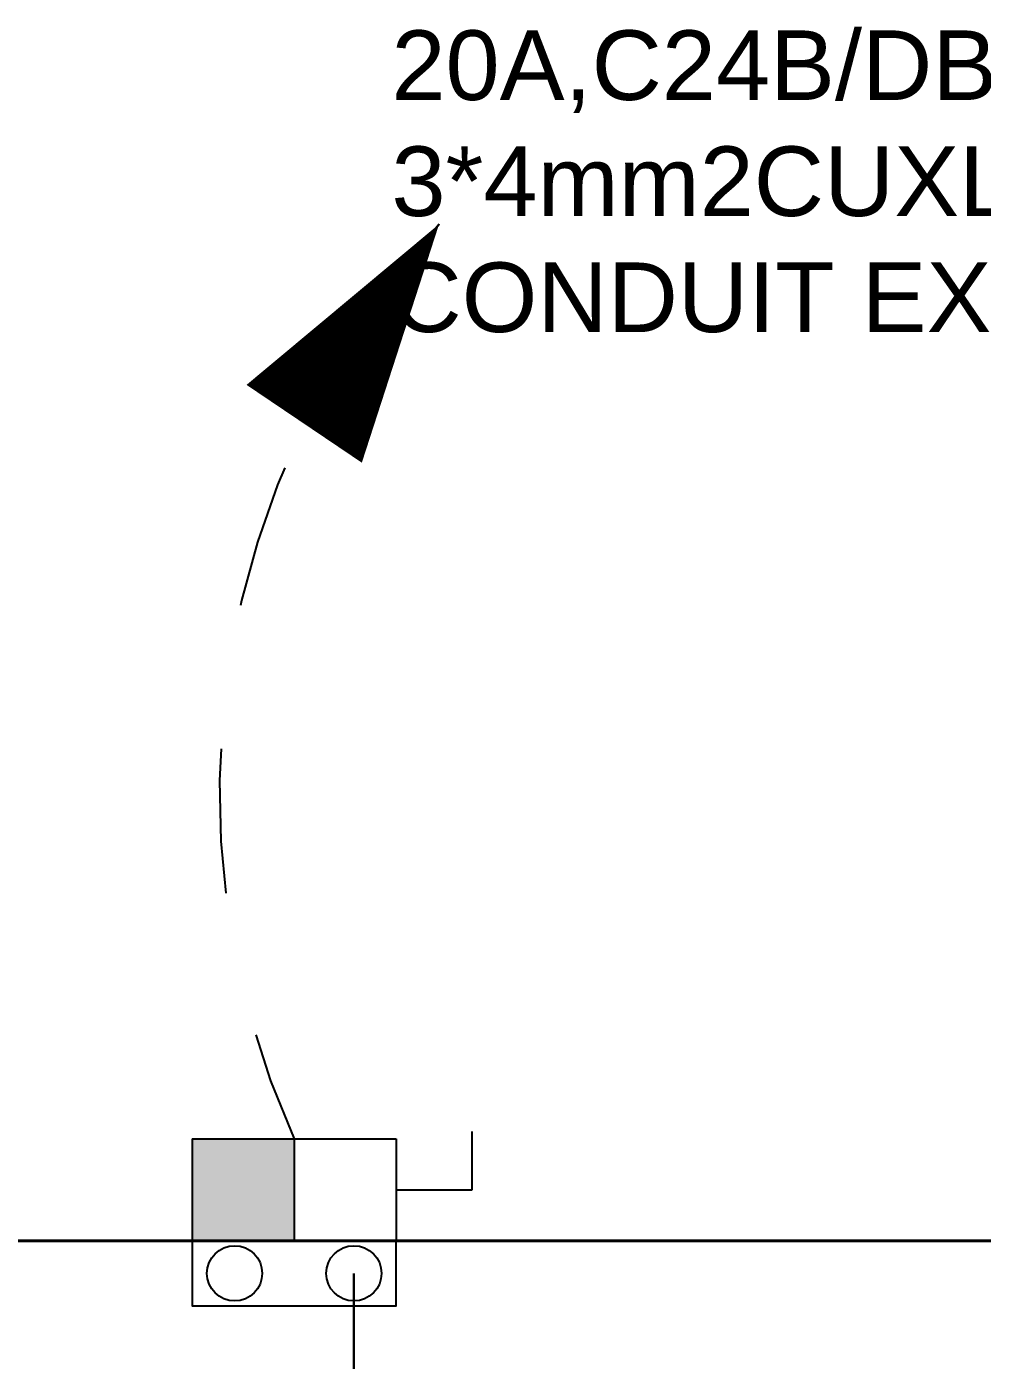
# Model space of a CAD drawing. Header units: inches. Extents: x 3955 to 4125, y 4886 to 4983.
# Drawn here: x 4043.953 to 4044.613, y 4934.815 to 4935.736 of the extents above; entities that cross this region are included whole.
import ezdxf

# ---------------------------------------------------------------- set-up
doc = ezdxf.new("R2010")
doc.units = ezdxf.units.IN
doc.header["$MEASUREMENT"] = 0
doc.linetypes.add('HIDDEN', pattern=[0.375, 0.25, -0.125])
doc.layers.get('0').update_dxf_attribs({"lineweight": 35})
for name, color, linetype in [('E-LEADER', 30, 'Continuous'), ('E-POWER', 3, 'Continuous'), ('E-TEXT', 2, 'Continuous')]:
    doc.layers.add(name, color=color, linetype=linetype)
doc.layers.add('Shop Drawing', color=3, linetype='Continuous', lineweight=30)
doc.layers.add('walls', color=7, linetype='Continuous', lineweight=40)
doc.styles.get("Standard").update_dxf_attribs({"font": 'arial.ttf'})

# ---------------------------------------------------------------- blocks, each defined once
blk = doc.blocks.new('DC1')
blk.add_hatch(color=256).paths.add_polyline_path([(0, 175), (-175, 175), (-175, 0), (0, 0)])
for p, q in [((305, 87.5), (305, 187.5)), ((-175, 175), (175, 175)), ((-175, 175), (-175, 0)), ((0, 175), (0, 0)), ((175, 175), (175, 0)), ((175, 87.5), (305, 87.5)), ((-175, 0), (175, 0))]:
    blk.add_line(p, q)
blk.add_lwpolyline([(175, 0), (-175, 0), (-175, -111.7), (175, -111.7)], close=True)
for centre in [(-102.3, -55.8), (102.3, -55.8)]:
    blk.add_circle(centre, 47.4)
blk = doc.blocks.new('*U9')
blk.add_line((233.04, 512.34), (309.36, 559.61))
blk.add_lwpolyline([(309.36, 559.61, 0, 96, 0), (174.84, 461.78, 96, 96, 0)], format="xyseb")
at = {"linetype": 'HIDDEN', "ltscale": 0.2}
blk.add_arc((581.31, 43.95), 582.97, 117.80684, 184.32374, dxfattribs=at)
blk = doc.blocks.new('A$C606D7A20')
at = {"layer": 'Shop Drawing'}
blk.add_lwpolyline([(29.73359, -4.59685), (29.73359, -3.58975)], dxfattribs=at)
at = {"layer": 'walls', "ltscale": 2.5}
blk.add_line((27.64743, -3.56734), (31.33743, -3.56734), dxfattribs=at)
at = {"layer": 'E-LEADER', "xscale": 0.001, "yscale": 0.001, "zscale": 0.001, "rotation": 19.94119348227059}
blk.add_blockref('*U9', (29.69243, -3.49689), dxfattribs=at)
at = {"layer": 'E-POWER', "xscale": 0.0004022874689625001, "yscale": 0.0004022874689625001, "zscale": 0.0004022874689625001}
blk.add_blockref('DC1', (29.69243, -3.56729), dxfattribs=at)
at = {"layer": 'E-TEXT', "insert": (29.7595, -2.73155, 0), "char_height": 0.0480602, "attachment_point": 1}
blk.add_mtext_dynamic_manual_height_columns('20A,C24B/DB-B\\P3*4mm2CUXLPE/PVC,25mmPVC CONDUIT EXPOSED', width=0.8333528, gutter_width=12.5, heights=[0.22794], dxfattribs=at)

msp = doc.modelspace()

# ---------------------------------------------------------------- block references
msp.add_blockref('A$C606D7A20', (4014.44558, 4938.46488))

doc.saveas('drawing.dxf')
